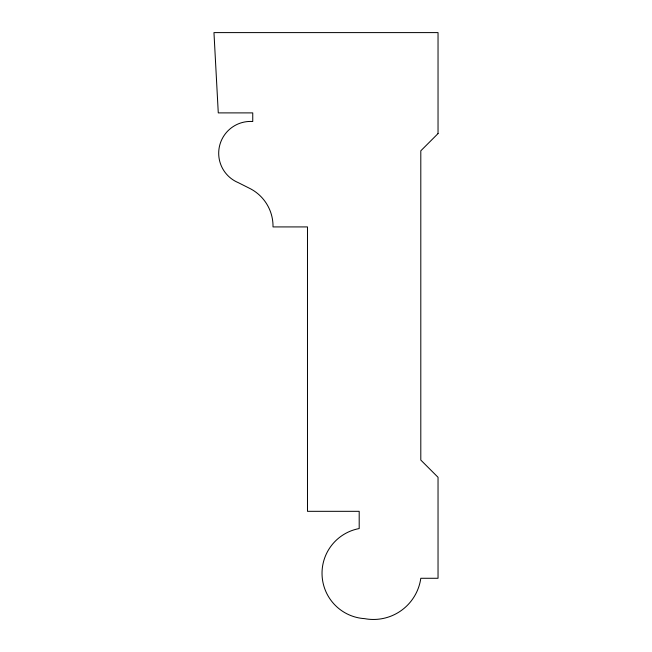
<?xml version="1.0" encoding="UTF-8"?>
<svg xmlns="http://www.w3.org/2000/svg" width="652" height="652" viewBox="0 0 652 652"><rect width="100%" height="100%" fill="white"/><g stroke="black" fill="none" stroke-linecap="round" stroke-linejoin="round"><path stroke-width="0.98" d="M438.038 133.587L420.801 150.816L420.801 460.059L438.038 477.297L438.038 578.275L420.801 578.275A47.832 47.832 0 0 1 364.607 618.642A45.469 45.469 0 0 1 359.195 528.56L359.195 511.323L307.483 511.323L307.483 226.92L273.009 226.92A42.282 42.282 0 0 0 248.999 188.037L238.265 182.641A31.834 31.834 0 0 1 252.748 121.508L252.748 112.894L218.273 112.894L213.962 32.6L438.038 32.6L438.038 133.587"/></g></svg>
